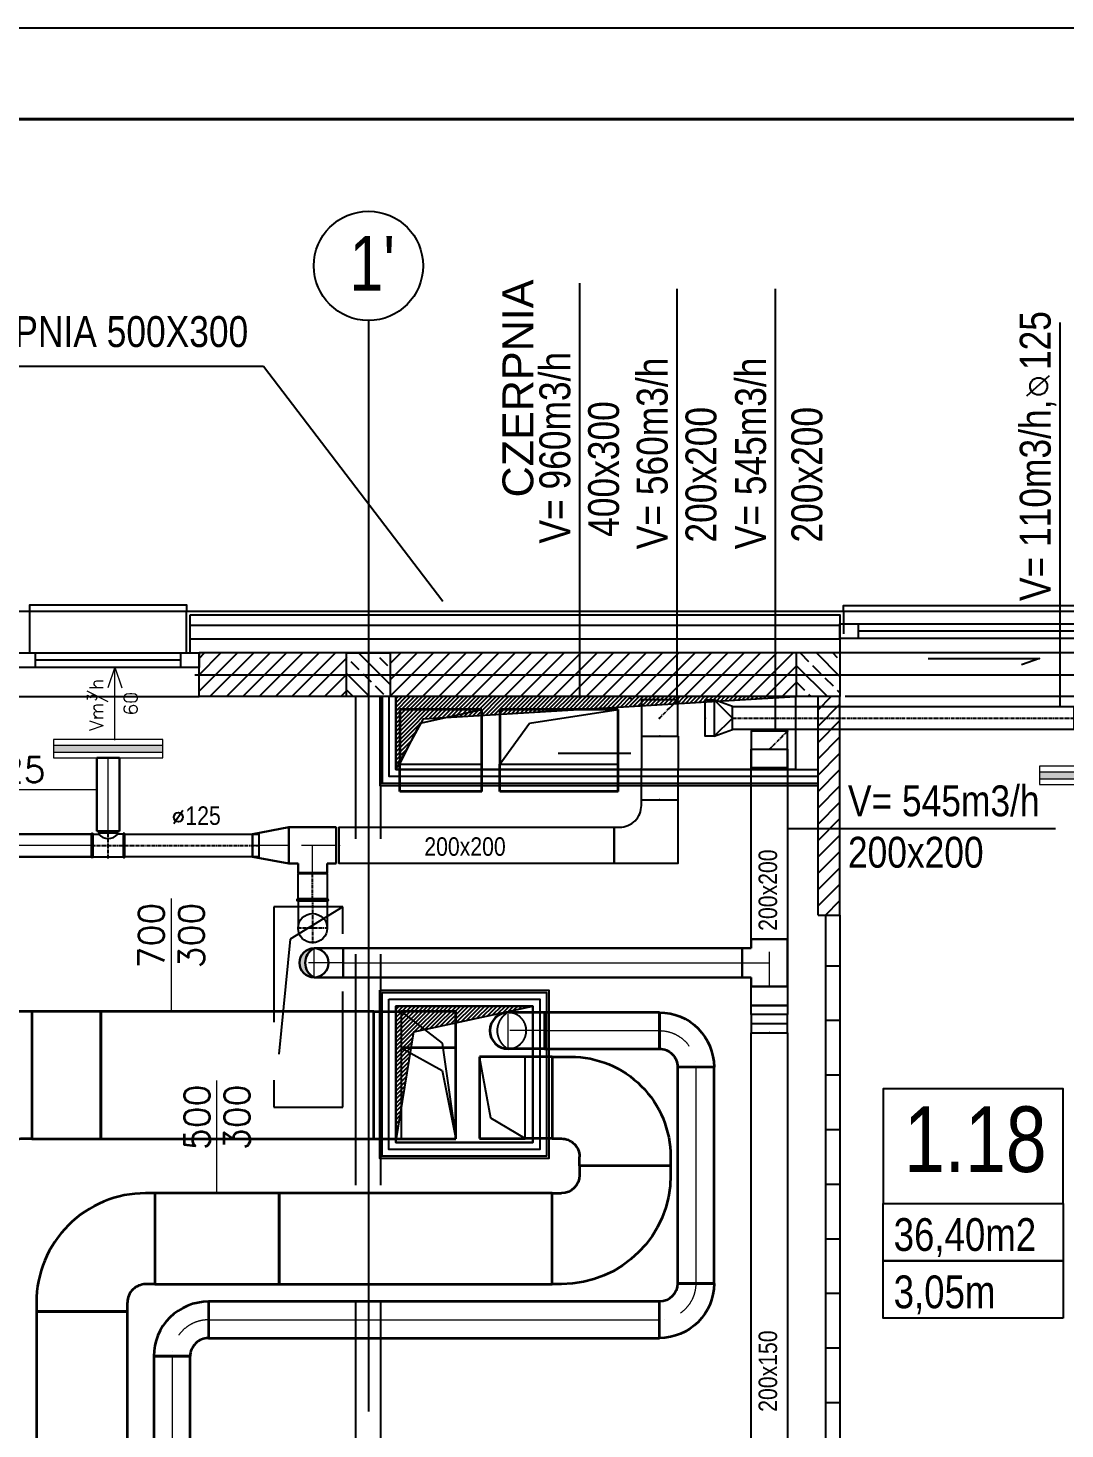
# Model space of a CAD drawing. Header units: millimetres. Extents: x -135140 to 267856, y -70704 to 149933.
# Drawn here: x -51089 to -45393, y -584 to 7113 of the extents above; entities that cross this region are included whole.
import ezdxf
from ezdxf.enums import TextEntityAlignment as Align

# ---------------------------------------------------------------- set-up
doc = ezdxf.new("R2010")
doc.units = ezdxf.units.MM
doc.header["$LTSCALE"] = 99.9
for name, pattern in [('ACAD_ISO03W100', [30, 12, -18]), ('ACAD_ISO10W100', [18, 12, -3, 0, -3]), ('AUDIT_D_080509132939-0', [0]), ('CENTER', [2, 1.25, -0.25, 0.25, -0.25]), ('DASHDOT', [25.4, 12.7, -6.35, 0, -6.35]), ('HIDDEN', [9.525, 6.35, -3.175])]:
    doc.linetypes.add(name, pattern=pattern)
for name, color, linetype in [('+48_HACZE', 253, 'Continuous'), ('+48_MEBLE', 251, 'Continuous'), ('+48_OPISY_POM', 250, 'Continuous'), ('+48_OSIE', 8, 'Continuous'), ('+48_PODCIĄG', 250, 'ACAD_ISO03W100'), ('+48_PRZEBICIA', 143, 'Continuous'), ('+48_SCIANY', 250, 'Continuous'), ('+48_STOLARKA OKNA', 250, 'Continuous'), ('+48_STOLARKA_OKNA', 250, 'Continuous'), ('+48_WEŁNA', 252, 'Continuous'), ('+48_WIDOK', 250, 'Continuous'), ('+48_ŚCIANY_GK', 250, 'Continuous'), ('+48_ŻELBET', 250, 'Continuous'), ('CP_HIDDE', 203, 'HIDDEN'), ('CP_LINENORM', 253, 'Continuous'), ('ESI-CZERPNIA DOM', 5, 'Continuous'), ('ESI-WYWIEW', 40, 'Continuous'), ('WEN_NAW_OSIE', 2, 'CENTER'), ('WEN_NAW_ZLICZAC', 170, 'Continuous'), ('WEN_WYW_OSIE', 2, 'CENTER'), ('WEN_WYW_ZLICZAC', 40, 'Continuous')]:
    doc.layers.add(name, color=color, linetype=linetype)
for name, color, linetype, lineweight in [('2DH_SYM', 64, 'Continuous', 18), ('2DL_OBJ', 64, 'Continuous', 18), ('2DL_PRE_ps', 80, 'Continuous', 35), ('2DL_PRE_pu', 30, 'Continuous', 35), ('2DL_PRO_N1', 10, 'Continuous', 30), ('2DL_PRO_pu', 30, 'Continuous', 35), ('2DL_PRO_W11', 160, 'Continuous', 30), ('2DL_SYM', 64, 'Continuous', 18), ('CP_AXISAC', 7, 'DASHDOT', 0), ('CP_FRAME', 223, 'Continuous', 35), ('WENTYLACJA NAPISY', 7, 'Continuous', 25)]:
    doc.layers.add(name, color=color, linetype=linetype, lineweight=lineweight)
doc.styles.add('CP_ATTR', font='ROMANS.SHX')
doc.styles.get("Standard").update_dxf_attribs({"font": 'ARIAL.TTF'})
doc.styles.add('WRP_ARIAL', font='ARIAL.TTF', dxfattribs={"width": 0.8})
doc.linetypes.add('BATTING', pattern='A,0.00254,-2.54,[134,ltypeshp.shx,S=2.54,R=0,X=-2.54,Y=0],-5.08,[134,ltypeshp.shx,S=2.54,R=180,X=2.54,Y=0],-2.54', length=10.16254)
doc.linetypes.add('ZIGZAG', pattern='A,0.00254,-5.08,[131,ltypeshp.shx,S=5.08,R=0,X=-5.08,Y=0],-10.16,[131,ltypeshp.shx,S=5.08,R=180,X=5.08,Y=0],-5.08', length=20.32254)
pattern_1 = [(225, (-742073.9, -125572.43), (44.9012806, -44.9012806), [])]
pattern_2 = [(45, (-742073.903, -125572.427), (-11.22532015, 11.22532015), [])]

# ---------------------------------------------------------------- blocks, each defined once
blk = doc.blocks.new('OZN_OSI')
at = {"layer": '+48_OSIE', "linetype": 'Continuous', "ltscale": 5}
blk.add_circle((0, -30), 30, dxfattribs=at)
at = {"layer": '+48_OSIE', "linetype": 'Continuous', "ltscale": 5, "style": 'WRP_ARIAL', "width": 0.8}
blk.add_attdef('NR', (-23.26, -43.54), '', height=30, dxfattribs=at)
blk = doc.blocks.new('OPISY_POM_METKA')
at = {"layer": '+48_OPISY_POM', "ltscale": 5}
for points in [[(0, -70), (109.71, -70), (109.71, 0), (0, 0)], [(109.71, -105), (0, -105), (0, -70), (109.71, -70)]]:
    blk.add_lwpolyline(points, close=True, dxfattribs=at)
at = {"layer": '+48_OPISY_POM'}
blk.add_lwpolyline([(109.71, -140), (0, -140), (0, -105), (109.71, -105)], close=True, dxfattribs=at)
at = {"layer": '+48_OPISY_POM', "ltscale": 5, "style": 'WRP_ARIAL', "width": 0.8}
for tag, p, height in [('NRPOM', (25.76, -50.8), 40), ('POW', (6.35, -98.98), 20)]:
    blk.add_attdef(tag, p, '', height=height, dxfattribs=at)
at = {"layer": '+48_OPISY_POM', "style": 'WRP_ARIAL', "width": 0.8}
blk.add_attdef('H', (6.35, -133.98), '', height=20, dxfattribs=at)
blk = doc.blocks.new('QD-200X200ONWYW_1043-3402640_14')
at = {"ltscale": 0.15}
blk.add_lwpolyline([(0, 100), (1043.3, 100), (1043.3, -100), (0, -100)], close=True, dxfattribs=at)
for p in [(0, 0), (1043.3, 0)]:
    blk.add_point(p, dxfattribs=at)
blk = doc.blocks.new('QD-200X200ONWYW_3000_11')
at = {"ltscale": 0.15}
blk.add_lwpolyline([(0, 0), (200, 0), (200, 200), (0, 200)], close=True, dxfattribs=at)
for p in [(200, 200), (100, 100)]:
    blk.add_point(p, dxfattribs=at)
at = {"layer": 'WEN_WYW_OSIE', "ltscale": 0.15}
blk.add_line((100, 100), (200, 200), dxfattribs=at)
blk = doc.blocks.new('QD-200X200ONNAW_3000_11')
at = {"ltscale": 0.15}
blk.add_lwpolyline([(0, 0), (200, 0), (200, 200), (0, 200)], close=True, dxfattribs=at)
for p in [(200, 200), (100, 100)]:
    blk.add_point(p, dxfattribs=at)
at = {"layer": 'WEN_NAW_OSIE', "ltscale": 0.15}
blk.add_line((100, 100), (200, 200), dxfattribs=at)
blk = doc.blocks.new('DBS_2X2_2X15-2_15_5ONWYW_11')
at = {"ltscale": 0.15}
for points in [[(50, -100), (0, -100), (0, 100), (50, 100)], [(100, -100), (150, -100), (150, 100), (100, 100)]]:
    blk.add_lwpolyline(points, dxfattribs=at)
blk.add_lwpolyline([(50, -100), (100, -100), (100, 100), (50, 100)], close=True, dxfattribs=at)
for p in [(0, 0), (150, 0)]:
    blk.add_point(p, dxfattribs=at)
blk = doc.blocks.new('DLO_2X15_125-1_15_5ONNAW_11')
at = {"ltscale": 0.15}
for points in [[(50, -100), (0, -100), (0, 100), (50, 100)], [(50, -100), (150, 0), (50, 100)]]:
    blk.add_lwpolyline(points, dxfattribs=at)
blk.add_lwpolyline([(50, -100), (150, -62.5), (150, 62.5), (50, 100)], close=True, dxfattribs=at)
for p in [(0, 0), (150, 0)]:
    blk.add_point(p, dxfattribs=at)
blk = doc.blocks.new('KP_2X2_25X12ONNAW_24')
at = {"ltscale": 0.15}
blk.add_lwpolyline([(-100, -250), (-100, 100), (250, 100), (250, -100), (220, -100, 0.414214), (100, -220), (100, -250)], format="xyb", close=True, dxfattribs=at)
for p in [(250, 0), (0, -250)]:
    blk.add_point(p, dxfattribs=at)
blk = doc.blocks.new('QD-200X200ONNAW_350-04666435_14')
at = {"ltscale": 0.15}
blk.add_lwpolyline([(0, 100), (350, 100), (350, -100), (0, -100)], close=True, dxfattribs=at)
for p in [(0, 0), (350, 0)]:
    blk.add_point(p, dxfattribs=at)
blk = doc.blocks.new('QD-200X200ONNAW_1511-0090402_14')
at = {"ltscale": 0.15}
blk.add_lwpolyline([(0, 100), (1511, 100), (1511, -100), (0, -100)], close=True, dxfattribs=at)
for p in [(0, 0), (1511, 0)]:
    blk.add_point(p, dxfattribs=at)
blk = doc.blocks.new('BL16090ONAW_13')
at = {"ltscale": 0.15}
for p, q in [((-80, 11.2), (-80, 160)), ((80, 11.2), (80, 160))]:
    blk.add_line(p, q, dxfattribs=at)
blk.add_lwpolyline([(80, 0), (-80, 0, -1), (-80, 11.2), (80, 11.2, -1)], format="xyb", close=True, dxfattribs=at)
blk.add_circle((0, 160), 80, dxfattribs=at)
blk.add_point((0, 0), dxfattribs=at)
at = {"layer": 'WEN_NAW_OSIE', "ltscale": 0.15}
for p, q in [((0, 0), (0, 245)), ((-85, 160), (85, 160))]:
    blk.add_line(p, q, dxfattribs=at)
blk = doc.blocks.new('SR-160ONAW_139-1650024468_14')
at = {"ltscale": 0.15}
blk.add_lwpolyline([(0, -80), (0, 80), (139.2, 80), (139.2, -80)], close=True, dxfattribs=at)
for p in [(0, 0), (139.2, 0)]:
    blk.add_point(p, dxfattribs=at)
at = {"layer": 'WEN_NAW_OSIE', "ltscale": 0.15}
blk.add_line((0, 0), (139.2, 0), dxfattribs=at)
blk = doc.blocks.new('TCPL125100ONAW_24')
at = {"ltscale": 0.15}
blk.add_line((-83.25, -62.5), (83.25, -62.5), dxfattribs=at)
for points in [[(50, 78), (-50, 78, 1), (-50, 69.25), (50, 69.25, 1)], [(-92, -62.5), (-92, 62.5, -1), (-83.25, 62.5), (-83.25, -62.5, -1)], [(92, -62.5), (92, 62.5, 1), (83.25, 62.5), (83.25, -62.5, 1)]]:
    blk.add_lwpolyline(points, format="xyb", close=True, dxfattribs=at)
for points in [[(-83.25, 62.5), (-53.75, 62.5, 0.4142136), (-50, 66.25), (-50, 69.25)], [(-53.75, 62.5, 0.4651163), (53.75, 62.5, 2.15)], [(83.25, 62.5), (53.75, 62.5, -0.4142136), (50, 66.25), (50, 69.25)]]:
    blk.add_lwpolyline(points, format="xyb", dxfattribs=at)
for p in [(0, 78), (-92, 0), (92, 0)]:
    blk.add_point(p, dxfattribs=at)
at = {"layer": 'WEN_NAW_OSIE', "ltscale": 0.15}
for p, q in [((0, -72.5), (0, 78)), ((-92, 0), (92, 0))]:
    blk.add_line(p, q, dxfattribs=at)
blk = doc.blocks.new('SR-125ONAW_736-1616581745_14')
at = {"ltscale": 0.15}
blk.add_lwpolyline([(0, -62.5), (0, 62.5), (736.2, 62.5), (736.2, -62.5)], close=True, dxfattribs=at)
for p in [(0, 0), (736.2, 0)]:
    blk.add_point(p, dxfattribs=at)
at = {"layer": 'WEN_NAW_OSIE', "ltscale": 0.15}
blk.add_line((0, 0), (736.2, 0), dxfattribs=at)
blk = doc.blocks.new('SR-125ONAW_1874-4051716922_14')
at = {"ltscale": 0.15}
blk.add_lwpolyline([(0, -62.5), (0, 62.5), (1874.4, 62.5), (1874.4, -62.5)], close=True, dxfattribs=at)
for p in [(0, 0), (1874.4, 0)]:
    blk.add_point(p, dxfattribs=at)
at = {"layer": 'WEN_NAW_OSIE', "ltscale": 0.15}
blk.add_line((0, 0), (1874.4, 0), dxfattribs=at)
blk = doc.blocks.new('A3_POZIOM')
at = {"linetype": 'Continuous'}
blk.add_lwpolyline([(-395, 0), (0, 0), (0, 287), (-395, 287)], close=True, dxfattribs=at)
at = {"layer": 'CP_LINENORM', "linetype": 'Continuous'}
blk.add_lwpolyline([(-415, -5), (5, -5), (5, 292), (-415, 292)], close=True, dxfattribs=at)
blk = doc.blocks.new('2DLAC019')
for p, q in [((-0.5, 0.2), (0.5, 0.2)), ((-0.5, -0.2), (0.5, -0.2))]:
    blk.add_line(p, q)
blk.add_lwpolyline([(-0.5, -0.5), (0.5, -0.5), (0.5, 0.5), (-0.5, 0.5)], close=True)
blk.add_solid([(-0.5, 0.2), (0.5, 0.2), (-0.5, -0.2), (0.5, -0.2)])
at = {"linetype": 'ByBlock', "style": 'CP_ATTR', "flags": 9}
for tag, p in [('NAME', (-0.092, -0.018)), ('NUMBER', (-0.092, -0.018)), ('GROUP', (-0.092, -0.018)), ('ARTICLE', (-0.092, -0.019)), ('CHARACTER', (-0.092, -0.019)), ('TEMPERATURE', (-0.092, -0.018)), ('FLOW', (-0.092, -0.018)), ('PRODUCT-TYPE', (-0.092, -0.019)), ('ORDER-NO', (-0.092, -0.019)), ('PRODUCER', (-0.092, -0.019)), ('PN', (-0.091, -0.018)), ('OTHER', (-0.091, -0.018)), ('DN', (-0.091, -0.019)), ('POWER', (-0.091, -0.019)), ('VOLTAGE', (-0.091, -0.019))]:
    blk.add_attdef(tag, text='', height=0.00005, dxfattribs=at).set_placement(p, align=Align.MIDDLE_LEFT)
blk = doc.blocks.new('2CP_AC_PIPE_RO')
at = {"ltscale": 0.15}
for p, q in [((1, 0.5), (0, 0.5)), ((0, 0.5), (0, -0.5)), ((1, -0.5), (1, 0.5)), ((0, -0.5), (1, -0.5))]:
    blk.add_line(p, q, dxfattribs=at)
at = {"layer": 'CP_AXISAC', "ltscale": 0.15}
blk.add_line((0, 0), (1, 0), dxfattribs=at)
at = {"linetype": 'ByBlock', "ltscale": 0.15, "style": 'CP_ATTR', "flags": 9}
for tag in ['NAME', 'PRODUCER', 'PRODUCT-TYPE', 'ARTICLE', 'FLOW', 'OTHER']:
    blk.add_attdef(tag, (0, 0), '', height=0.0001, dxfattribs=at)
blk = doc.blocks.new('CPHS_DS09')
blk.add_line((0, 0), (-2, 0))
at = {"style": 'CP_ATTR', "flags": 14}
blk.add_attdef('FI', text='', height=0.35, dxfattribs=at).set_placement((-1.807, 0.275), align=Align.MIDDLE)
at = {"style": 'CP_ATTR', "flags": 12}
blk.add_attdef('EVAL_W_MM', text='', height=0.35, dxfattribs=at).set_placement((-1.604, 0.275), align=Align.MIDDLE_LEFT)
at = {"linetype": 'ByBlock', "style": 'CP_ATTR', "flags": 9}
blk.add_attdef('VAL', text='', height=0.00005, dxfattribs=at).set_placement((-1.342, 0.182), align=Align.MIDDLE_LEFT)
blk = doc.blocks.new('CPLS_464')
for p, q in [((-0.5, 0), (0.5, 0)), ((0.5, 0), (0.219, 0.094)), ((0.5, 0), (0.219, -0.094))]:
    blk.add_line(p, q)
at = {"style": 'CP_ATTR'}
for s, height, p in [('Vm/h', 0.1875, (-0.37, 0.16)), ('3', 0.125, (0.031, 0.25))]:
    blk.add_text(s, height=height, dxfattribs=at).set_placement(p)
blk.add_attdef('VAL', text='', height=0.188, dxfattribs=at).set_placement((0, -0.219), align=Align.MIDDLE)
blk = doc.blocks.new('2CP_AC_TEE3_RO_D200_D160_L260_L150_A90')
at = {"ltscale": 0.15}
for p, q in [((0, -100), (0, 100)), ((0, 100), (50, 100)), ((50, 100), (50, 150)), ((50, 150), (210, 150)), ((210, 100), (210, 150)), ((260, 100), (210, 100)), ((260, -100), (260, 100)), ((0, -100), (260, -100))]:
    blk.add_line(p, q, dxfattribs=at)
at = {"layer": 'CP_AXISAC', "ltscale": 0.15}
for p, q in [((130, 150), (130, 0)), ((0, 0), (260, 0))]:
    blk.add_line(p, q, dxfattribs=at)
at = {"linetype": 'ByBlock', "ltscale": 0.15, "style": 'CP_ATTR', "flags": 9}
for tag in ['NAME', 'PRODUCER', 'PRODUCT-TYPE', 'ARTICLE', 'FLOW', 'OTHER']:
    blk.add_attdef(tag, (0, 0), '', height=0.0001, dxfattribs=at)
blk = doc.blocks.new('RoZplus')
blk.add_hatch(color=256).paths.add_polyline_path([(0, 0.5, -0.6), (0, -0.5, 1)])
for centre, radius, start, end in [((0, 0), 0.5, 90, 270), ((0, 0), 0.5, 270, 90), ((-0.267, 0), 0.567, 298.0725, 61.9275)]:
    blk.add_arc(centre, radius, start, end)
blk = doc.blocks.new('2CP_AC_ELBZ_RO_D160_D160_R160_A90_E0_F0_ys')
at = {"ltscale": 0.15}
for p, q in [((0, -80), (0, 80)), ((0, 80), (0, 80)), ((0, 80), (160, 80)), ((0, -80), (0, -80)), ((0, -80), (160, -80))]:
    blk.add_line(p, q, dxfattribs=at)
at = {"layer": 'CP_AXISAC', "ltscale": 0.15}
for p, q in [((160, 80), (160, -80)), ((0, 0), (240, 0))]:
    blk.add_line(p, q, dxfattribs=at)
at = {"ltscale": 0.15, "xscale": 160, "yscale": 160}
blk.add_blockref('RoZplus', (160, 0), dxfattribs=at)
at = {"linetype": 'ByBlock', "ltscale": 0.15, "style": 'CP_ATTR', "flags": 9}
for tag in ['NAME', 'PRODUCER', 'PRODUCT-TYPE', 'ARTICLE', 'FLOW', 'OTHER']:
    blk.add_attdef(tag, (0, 0), '', height=0.0001, dxfattribs=at)
blk = doc.blocks.new('2CP_AC_TRNS_RO_D200_D125_L200_O0_Z0_E0_F0')
at = {"ltscale": 0.15}
for p, q in [((0, -100), (0, 100)), ((0, 100), (0, 100)), ((0, 100), (200, 62.5)), ((200, -62.5), (200, 62.5)), ((200, 62.5), (200, 62.5)), ((0, -100), (200, -62.5)), ((200, -62.5), (200, -62.5)), ((0, -100), (0, -100))]:
    blk.add_line(p, q, dxfattribs=at)
at = {"layer": 'CP_AXISAC', "ltscale": 0.15}
for p, q in [((0, 0), (0, 0)), ((0, 0), (200, 0)), ((200, 0), (200, 0))]:
    blk.add_line(p, q, dxfattribs=at)
at = {"linetype": 'ByBlock', "ltscale": 0.15, "style": 'CP_ATTR', "flags": 9}
for tag in ['NAME', 'PRODUCER', 'PRODUCT-TYPE', 'ARTICLE', 'FLOW', 'OTHER']:
    blk.add_attdef(tag, (0, 0), '', height=0.0001, dxfattribs=at)
blk = doc.blocks.new('ReZminus')
for p, q in [((0.5, 0.5), (-0.5, 0.5)), ((0.5, -0.5), (0.5, 0.5)), ((-0.5, -0.5), (0.5, -0.5))]:
    blk.add_line(p, q)
at = {"layer": 'CP_HIDDE'}
for p, q in [((-0.5, 0.5), (-0.5, -0.5)), ((-0.5, 0.5), (0.25, 0.25)), ((0.25, 0.25), (0.5, -0.5))]:
    blk.add_line(p, q, dxfattribs=at)
blk = doc.blocks.new('2CP_AC_ELBZ_RE_W650_H300_R100_A-90_E50_F50_S0_T0_ys')
at = {"ltscale": 0.15}
for p, q in [((0, -325), (0, 325)), ((0, 325), (150, 325)), ((0, -325), (150, -325))]:
    blk.add_line(p, q, dxfattribs=at)
at = {"ltscale": 0.15, "xscale": 300, "yscale": 650}
blk.add_blockref('ReZminus', (300, 0), dxfattribs=at)
at = {"linetype": 'ByBlock', "ltscale": 0.15, "style": 'CP_ATTR', "flags": 9}
for tag in ['NAME', 'PRODUCER', 'PRODUCT-TYPE', 'ARTICLE', 'FLOW', 'OTHER']:
    blk.add_attdef(tag, (0, 0), '', height=0.0001, dxfattribs=at)
blk = doc.blocks.new('2CP_AC_ELBZ_RE_W450_H300_R100_A-90_E50_F50_S0_T0_ys')
at = {"ltscale": 0.15}
for p, q in [((0, -225), (0, 225)), ((0, 225), (150, 225)), ((0, -225), (150, -225))]:
    blk.add_line(p, q, dxfattribs=at)
at = {"ltscale": 0.15, "xscale": 300, "yscale": 450}
blk.add_blockref('ReZminus', (300, 0), dxfattribs=at)
at = {"linetype": 'ByBlock', "ltscale": 0.15, "style": 'CP_ATTR', "flags": 9}
for tag in ['NAME', 'PRODUCER', 'PRODUCT-TYPE', 'ARTICLE', 'FLOW', 'OTHER']:
    blk.add_attdef(tag, (0, 0), '', height=0.0001, dxfattribs=at)
blk = doc.blocks.new('2CP_AC_ELBZ_RE_W700_H300_R100_A-90_E50_F50_S0_T0_ys')
at = {"ltscale": 0.15}
for p, q in [((0, -350), (0, 350)), ((0, 350), (150, 350)), ((0, -350), (150, -350))]:
    blk.add_line(p, q, dxfattribs=at)
at = {"ltscale": 0.15, "xscale": 300, "yscale": 700}
blk.add_blockref('ReZminus', (300, 0), dxfattribs=at)
at = {"linetype": 'ByBlock', "ltscale": 0.15, "style": 'CP_ATTR', "flags": 9}
for tag in ['NAME', 'PRODUCER', 'PRODUCT-TYPE', 'ARTICLE', 'FLOW', 'OTHER']:
    blk.add_attdef(tag, (0, 0), '', height=0.0001, dxfattribs=at)
blk = doc.blocks.new('2CP_AC_ELBW_RE_W700_W700_R100_A90_E50_F50_S0_T0')
at = {"ltscale": 0.15}
for p, q in [((850, 500), (150, 500)), ((150, 500), (150, 450)), ((850, 450), (850, 500)), ((0, -350), (0, 350)), ((0, 350), (50, 350)), ((0, -350), (50, -350))]:
    blk.add_line(p, q, dxfattribs=at)
for radius in [800, 100]:
    blk.add_arc((50, 450), radius, 270, 0, dxfattribs=at)
at = {"linetype": 'ByBlock', "ltscale": 0.15, "style": 'CP_ATTR', "flags": 9}
for tag in ['NAME', 'PRODUCER', 'PRODUCT-TYPE', 'ARTICLE', 'FLOW', 'OTHER']:
    blk.add_attdef(tag, (0, 0), '', height=0.0001, dxfattribs=at)
blk = doc.blocks.new('2CP_AC_PIPE_RE')
at = {"ltscale": 0.15}
for p, q in [((1, 0.5), (0, 0.5)), ((0, 0.5), (0, -0.5)), ((1, -0.5), (1, 0.5)), ((0, -0.5), (1, -0.5))]:
    blk.add_line(p, q, dxfattribs=at)
at = {"linetype": 'ByBlock', "ltscale": 0.15, "style": 'CP_ATTR', "flags": 9}
for tag in ['NAME', 'PRODUCER', 'PRODUCT-TYPE', 'ARTICLE', 'FLOW', 'OTHER']:
    blk.add_attdef(tag, (0, 0), '', height=0.0001, dxfattribs=at)
blk = doc.blocks.new('2CP_AC_PIPZ_RE_yd')
at = {"ltscale": 0.15}
blk.add_blockref('ReZminus', (0, 0), dxfattribs=at)
at = {"linetype": 'ByBlock', "ltscale": 0.15, "style": 'CP_ATTR', "flags": 9}
for tag in ['NAME', 'PRODUCER', 'PRODUCT-TYPE', 'ARTICLE', 'FLOW', 'OTHER']:
    blk.add_attdef(tag, (0, 0), '', height=0.0001, dxfattribs=at)
blk = doc.blocks.new('2CP_AC_ELBZ_RE_W450_H250_R100_A-90_E50_F50_S0_T0_ys')
at = {"ltscale": 0.15}
for p, q in [((0, -225), (0, 225)), ((0, 225), (150, 225)), ((0, -225), (150, -225))]:
    blk.add_line(p, q, dxfattribs=at)
at = {"ltscale": 0.15, "xscale": 250, "yscale": 450}
blk.add_blockref('ReZminus', (275, 0), dxfattribs=at)
at = {"linetype": 'ByBlock', "ltscale": 0.15, "style": 'CP_ATTR', "flags": 9}
for tag in ['NAME', 'PRODUCER', 'PRODUCT-TYPE', 'ARTICLE', 'FLOW', 'OTHER']:
    blk.add_attdef(tag, (0, 0), '', height=0.0001, dxfattribs=at)
blk = doc.blocks.new('2CP_AC_ELBW_RE_W450_W500_R100_A90_E50_F50_S0_T0')
at = {"ltscale": 0.15}
for p, q in [((650, 375), (150, 375)), ((150, 375), (150, 325)), ((650, 325), (650, 375)), ((0, -225), (0, 225)), ((0, 225), (50, 225)), ((0, -225), (100, -225))]:
    blk.add_line(p, q, dxfattribs=at)
for centre, radius in [((50, 325), 100), ((100, 325), 550)]:
    blk.add_arc(centre, radius, 270, 0, dxfattribs=at)
at = {"linetype": 'ByBlock', "ltscale": 0.15, "style": 'CP_ATTR', "flags": 9}
for tag in ['NAME', 'PRODUCER', 'PRODUCT-TYPE', 'ARTICLE', 'FLOW', 'OTHER']:
    blk.add_attdef(tag, (0, 0), '', height=0.0001, dxfattribs=at)
blk = doc.blocks.new('2CP_AC_ELBW_RE_W500_W500_R100_A90_E50_F50_S0_T0')
at = {"ltscale": 0.15}
for p, q in [((650, 400), (150, 400)), ((150, 400), (150, 350)), ((650, 350), (650, 400)), ((0, -250), (0, 250)), ((0, 250), (50, 250)), ((0, -250), (50, -250))]:
    blk.add_line(p, q, dxfattribs=at)
for radius in [600, 100]:
    blk.add_arc((50, 350), radius, 270, 0, dxfattribs=at)
at = {"linetype": 'ByBlock', "ltscale": 0.15, "style": 'CP_ATTR', "flags": 9}
for tag in ['NAME', 'PRODUCER', 'PRODUCT-TYPE', 'ARTICLE', 'FLOW', 'OTHER']:
    blk.add_attdef(tag, (0, 0), '', height=0.0001, dxfattribs=at)
blk = doc.blocks.new('CPHS_DS06')
blk.add_line((0, 0), (1.55, 0))
at = {"style": 'CP_ATTR', "flags": 12}
for tag, p in [('EVAL_W_MM', (1.042, 0.275)), ('EVAL_H_MM', (1.042, -0.275))]:
    blk.add_attdef(tag, text='', height=0.35, dxfattribs=at).set_placement(p, align=Align.MIDDLE)
at = {"linetype": 'ByBlock', "style": 'CP_ATTR', "flags": 9}
blk.add_attdef('VAL', text='', height=0.00005, dxfattribs=at).set_placement((0.408, 0.182), align=Align.MIDDLE_LEFT)
blk = doc.blocks.new('RoZminus')
blk.add_arc((0, 0), 0.5, 270, 90)
at = {"layer": 'CP_HIDDE'}
for centre, radius, start, end in [((0, 0), 0.5, 90, 270), ((-0.267, 0), 0.567, 298.0725, 61.9275)]:
    blk.add_arc(centre, radius, start, end, dxfattribs=at)
blk = doc.blocks.new('2CP_AC_ELBZ_RO_D200_D200_R200_A-90_E0_F0_ys')
at = {"ltscale": 0.15}
for p, q in [((0, -100), (0, 100)), ((0, 100), (0, 100)), ((0, 100), (200, 100)), ((0, -100), (0, -100)), ((0, -100), (200, -100))]:
    blk.add_line(p, q, dxfattribs=at)
at = {"layer": 'CP_AXISAC', "ltscale": 0.15}
for p, q in [((200, 100), (200, -100)), ((0, 0), (300, 0))]:
    blk.add_line(p, q, dxfattribs=at)
at = {"ltscale": 0.15, "xscale": 200, "yscale": 200}
blk.add_blockref('RoZminus', (200, 0), dxfattribs=at)
at = {"linetype": 'ByBlock', "ltscale": 0.15, "style": 'CP_ATTR', "flags": 9}
for tag in ['NAME', 'PRODUCER', 'PRODUCT-TYPE', 'ARTICLE', 'FLOW', 'OTHER']:
    blk.add_attdef(tag, (0, 0), '', height=0.0001, dxfattribs=at)
blk = doc.blocks.new('2CP_AC_ELBW_RO_D200_D200_R200_A90_E0_F0')
at = {"ltscale": 0.15}
for p, q in [((300, 200), (100, 200)), ((100, 200), (100, 200)), ((300, 200), (300, 200)), ((0, -100), (0, 100)), ((0, 100), (0, 100)), ((0, -100), (0, -100))]:
    blk.add_line(p, q, dxfattribs=at)
for radius in [300, 100]:
    blk.add_arc((0, 200), radius, 270, 0, dxfattribs=at)
at = {"layer": 'CP_AXISAC', "ltscale": 0.15}
for p, q in [((200, 200), (200, 200)), ((0, 0), (0, 0))]:
    blk.add_line(p, q, dxfattribs=at)
blk.add_arc((0, 200), 200, 270, 0, dxfattribs=at)
at = {"linetype": 'ByBlock', "ltscale": 0.15, "style": 'CP_ATTR', "flags": 9}
for tag in ['NAME', 'PRODUCER', 'PRODUCT-TYPE', 'ARTICLE', 'FLOW', 'OTHER']:
    blk.add_attdef(tag, (0, 0), '', height=0.0001, dxfattribs=at)

msp = doc.modelspace()

# ---------------------------------------------------------------- hatches: boundary and pattern name
at = {"layer": '+48_HACZE'}
h = msp.add_hatch(dxfattribs=at)
h.set_pattern_fill('ANSI31', color=256, scale=20, angle=180, style=0)
h.set_pattern_definition(pattern_1)
h.paths.add_polyline_path([(-50149.1, 3679.7), (-50149.1, 3439.7), (-49339.1, 3439.7), (-49339.1, 3679.7)])
at = {"layer": '+48_HACZE', "linetype": 'AUDIT_D_080509132939-0'}
h = msp.add_hatch(dxfattribs=at)
h.set_pattern_fill('ANSI33', color=256, scale=20, angle=90, style=0)
h.set_pattern_definition([(135, (-742073.9, -125572.43), (-89.802561, -89.802561), []), (135, (-742073.9, -125482.62), (-89.802561, -89.802561), [63.5, -31.75])])
h.paths.add_polyline_path([(-49099.1, 3439.7), (-49099.1, 3679.7), (-49339.1, 3679.7), (-49339.1, 3439.7)])
at = {"layer": '+48_HACZE'}
h = msp.add_hatch(dxfattribs=at)
h.set_pattern_fill('ANSI31', color=256, scale=20, angle=180, style=0)
h.set_pattern_definition(pattern_1)
h.paths.add_polyline_path([(-46869.1, 3439.7), (-46869.1, 3679.7), (-49099.1, 3679.7), (-49099.1, 3439.7)])
at = {"layer": '+48_HACZE', "linetype": 'AUDIT_D_080509132939-0'}
h = msp.add_hatch(dxfattribs=at)
h.set_pattern_fill('ANSI33', color=256, scale=20, angle=90, style=0)
h.set_pattern_definition([(135, (-742073.9, -125572.43), (-89.802561, -89.802561), []), (135, (-742073.9, -125482.62), (-89.802561, -89.802561), [63.5, -31.75])])
h.paths.add_polyline_path([(-46629.1, 3559.7), (-46869.1, 3559.7), (-46869.1, 3439.7), (-46629.1, 3439.7)])
h.paths.add_polyline_path([(-46629.1, 3679.7), (-46869.1, 3679.7), (-46869.1, 3559.7), (-46629.1, 3559.7)])
at = {"layer": '+48_HACZE'}
h = msp.add_hatch(dxfattribs=at)
h.set_pattern_fill('ANSI31', color=256, scale=20, angle=180, style=0)
h.set_pattern_definition([(225, (-742073.9, -125572.43), (44.9012806, -44.9012806), [])])
h.paths.add_polyline_path([(-46629.1, 3439.7), (-46749.1, 3439.7), (-46749.1, 2239.7), (-46629.1, 2239.7)])
at = {"layer": '+48_PRZEBICIA'}
h = msp.add_hatch(dxfattribs=at)
h.set_pattern_fill('ANSI31', color=256, scale=5, style=0)
h.set_pattern_definition(pattern_2)
h.paths.add_polyline_path([(-49069.1, 3439.7), (-46874.1, 3439.7), (-48916.2, 3317.5), (-49069.1, 3039.7)])
h = msp.add_hatch(dxfattribs=at)
h.set_pattern_fill('ANSI31', color=256, scale=5, style=0)
h.set_pattern_definition(pattern_2)
h.paths.add_polyline_path([(-48315.6, 1739.7), (-49069.1, 1739.7), (-49069.1, 989.7), (-48969.1, 1598.7)])

# ---------------------------------------------------------------- linework, layer by layer
at = {"layer": '+48_MEBLE'}
msp.add_lwpolyline([(-45029.1, 3679.7), (-46629.1, 3679.7)], dxfattribs=at)
at = {"layer": '+48_OSIE', "linetype": 'ACAD_ISO10W100', "ltscale": 5}
for p, q in [((-49219.1, 5506.2), (-49219.1, -20765.5)), ((-59164.2, 3559.7), (-28211.1, 3559.7))]:
    msp.add_line(p, q, dxfattribs=at)
at = {"layer": '+48_PODCIĄG', "linetype": 'HIDDEN', "ltscale": 2}
for p, q in [((-49287.6, -8760.3), (-49287.6, 3439.7)), ((-49150.6, -8760.3), (-49150.6, 3439.7))]:
    msp.add_line(p, q, dxfattribs=at)
msp.add_lwpolyline([(-43429.1, 3439.7), (-46629.1, 3439.7)], dxfattribs=at)
at = {"layer": '+48_PRZEBICIA'}
for points in [[(-46874.1, 3439.7), (-46874.1, 3039.7), (-49069.1, 3039.7), (-49069.1, 3439.7)], [(-49069.1, 3039.7), (-48916.2, 3317.5), (-46874.1, 3439.7)], [(-49069.1, 989.7), (-48969.1, 1598.7), (-48315.6, 1739.7)]]:
    msp.add_lwpolyline(points, dxfattribs=at)
at = {"layer": '+48_PRZEBICIA', "linetype": 'HIDDEN'}
msp.add_lwpolyline([(-49739.1, 1184.7), (-49359.1, 1184.7), (-49359.1, 2284.7), (-49739.1, 2284.7)], close=True, dxfattribs=at)
msp.add_lwpolyline([(-49359.1, 2284.7), (-49649, 2107.1), (-49739.1, 1184.7)], dxfattribs=at)
at = {"layer": '+48_PRZEBICIA'}
msp.add_lwpolyline([(-48315.6, 1739.7), (-49069.1, 1739.7), (-49069.1, 989.7), (-48315.6, 989.7), (-48315.6, 1739.7)], close=True, dxfattribs=at)
at = {"layer": '+48_SCIANY', "ltscale": 3}
for p, q in [((-46629.1, 3679.7), (-50149.1, 3679.7)), ((-46749.1, 2239.7), (-46749.1, 3439.7)), ((-46629.1, 2239.7), (-46629.1, 3439.7))]:
    msp.add_line(p, q, dxfattribs=at)
at = {"layer": '+48_SCIANY'}
for p, q in [((-46869.1, 3679.7), (-46869.1, 3439.7)), ((-46629.1, 3679.7), (-46629.1, 3439.7)), ((-46629.1, 3439.7), (-50149.1, 3439.7))]:
    msp.add_line(p, q, dxfattribs=at)
for points in [[(-50149.1, 3439.7), (-50149.1, 3679.7)], [(-47571, 3439.7), (-47691, 3439.7)]]:
    msp.add_lwpolyline(points, dxfattribs=at)
at = {"layer": '+48_SCIANY', "ltscale": 3}
msp.add_lwpolyline([(-46749.1, 2239.7), (-46629.1, 2239.7)], dxfattribs=at)
at = {"layer": '+48_STOLARKA OKNA'}
for points in [[(-46629.1, 3839.7), (-45029.1, 3839.7), (-45029.1, 3759.7), (-46629.1, 3759.7)], [(-46629.1, 3839.7), (-46529.1, 3839.7), (-46529.1, 3759.7), (-46629.1, 3759.7)], [(-51149.1, 3679.7), (-50149.1, 3679.7), (-50149.1, 3599.7), (-51149.1, 3599.7)], [(-51149.1, 3679.7), (-51049.1, 3679.7), (-51049.1, 3599.7), (-51149.1, 3599.7)], [(-50249.1, 3679.7), (-50149.1, 3679.7), (-50149.1, 3599.7), (-50249.1, 3599.7)]]:
    msp.add_lwpolyline(points, close=True, dxfattribs=at)
for points in [[(-45129.1, 3799.7), (-46529.1, 3799.7)], [(-50249.1, 3639.7), (-51049.1, 3639.7)]]:
    msp.add_lwpolyline(points, dxfattribs=at)
at = {"layer": '+48_STOLARKA_OKNA'}
for p, q in [((-46629.1, 1959.7), (-46709.1, 1959.7)), ((-46629.1, 1659.7), (-46709.1, 1659.7)), ((-46629.1, 1359.7), (-46709.1, 1359.7)), ((-46629.1, 1059.7), (-46709.1, 1059.7)), ((-46629.1, 759.7), (-46709.1, 759.7)), ((-46629.1, 459.7), (-46709.1, 459.7)), ((-46629.1, 159.7), (-46709.1, 159.7)), ((-46629.1, -140.3), (-46709.1, -140.3)), ((-46629.1, -440.3), (-46709.1, -440.3))]:
    msp.add_line(p, q, dxfattribs=at)
for points in [[(-46144.2, 3649.7), (-45533.4, 3649.7), (-45631.4, 3613.8)], [(-46709.1, 2239.7), (-46709.1, -1340.3)], [(-46629.1, 2239.7), (-46629.1, -1340.3)]]:
    msp.add_lwpolyline(points, dxfattribs=at)
at = {"layer": '+48_WEŁNA', "linetype": 'BATTING', "ltscale": 0.07}
msp.add_line((-46629.1, 3754.7), (-50199.1, 3754.7), dxfattribs=at)
at = {"layer": '+48_WEŁNA', "linetype": 'ZIGZAG', "ltscale": 0.07}
msp.add_lwpolyline([(-49106.6, 3439.7), (-49106.6, 3002.2), (-46749.1, 3002.2)], dxfattribs=at)
at = {"layer": '+48_WEŁNA', "linetype": 'ZIGZAG', "ltscale": 0.7}
msp.add_lwpolyline([(-49106.6, 1777.2), (-48278.1, 1777.2), (-48278.1, 952.2), (-49106.6, 952.2)], close=True, dxfattribs=at)
at = {"layer": '+48_WIDOK', "linetype": 'HIDDEN', "ltscale": 3}
for p, q in [((-51079.1, 3909.7), (-50219.1, 3909.7)), ((-46609.1, 3909.7), (-43449.1, 3909.7)), ((-51149.1, 3439.7), (-50149.1, 3439.7))]:
    msp.add_line(p, q, dxfattribs=at)
at = {"layer": '+48_WIDOK'}
for p, q in [((-51079.1, 3679.7), (-51079.1, 3909.7)), ((-50219.1, 3679.7), (-50219.1, 3909.7)), ((-50199.1, 3679.7), (-50199.1, 3889.7)), ((-46629.1, 3829.7), (-50199.1, 3829.7))]:
    msp.add_line(p, q, dxfattribs=at)
for points in [[(-51079.1, 3909.7), (-51079.1, 3944.7), (-50219.1, 3944.7), (-50219.1, 3909.7)], [(-46609.1, 3909.7), (-46609.1, 3939.7), (-43449.1, 3939.7), (-43449.1, 3909.7)], [(-53969.1, 3909.7), (-51079.1, 3909.7)], [(-50219.1, 3909.7), (-46609.1, 3909.7), (-46609.1, 3784.7)], [(-50199.1, 3889.7), (-46629.1, 3889.7), (-46629.1, 3624.7)]]:
    msp.add_lwpolyline(points, dxfattribs=at)
at = {"layer": '+48_ŚCIANY_GK'}
for points in [[(-49156.6, 3439.7), (-49156.6, 2952.2), (-46749.1, 2952.2)], [(-49156.6, 3439.7), (-49156.6, 2952.2), (-46749.1, 2952.2)], [(-49144.1, 3439.7), (-49144.1, 2964.7), (-46749.1, 2964.7)], [(-49069.1, 3439.7), (-49069.1, 3039.7), (-46749.1, 3039.7)]]:
    msp.add_lwpolyline(points, dxfattribs=at)
for points in [[(-49156.6, 1827.2), (-48228.1, 1827.2), (-48228.1, 902.2), (-49156.6, 902.2)], [(-49144.1, 1814.7), (-48240.6, 1814.7), (-48240.6, 914.7), (-49144.1, 914.7)], [(-49069.1, 1739.7), (-48315.6, 1739.7), (-48315.6, 989.7), (-49069.1, 989.7)]]:
    msp.add_lwpolyline(points, close=True, dxfattribs=at)
at = {"layer": '+48_ŻELBET', "linetype": 'AUDIT_D_080509132939-0'}
msp.add_lwpolyline([(-49339.1, 3679.7), (-49099.1, 3679.7), (-49099.1, 3439.7), (-49339.1, 3439.7)], close=True, dxfattribs=at)
at = {"ltscale": 0.15}
for p, q in [((-51684.6, 5255.5), (-49795.9, 5255.5)), ((-49795.9, 5255.5), (-48811.3, 3964.7))]:
    msp.add_line(p, q, dxfattribs=at)
for p in [(-47777.7, 3429.5), (-47017.2, 1743.1), (-47017.2, 1593.1)]:
    msp.add_point(p, dxfattribs=at)
at = {"layer": 'CP_FRAME', "ltscale": 0.15}
msp.add_lwpolyline([(-60485.1, 6612.9), (-27010.8, 6612.9), (-27010.8, -22083.8), (-60485.1, -22083.8)], close=True, dxfattribs=at)
at = {"layer": 'ESI-CZERPNIA DOM', "ltscale": 0.15}
msp.add_line((-48177.7, 3129.5), (-47777.7, 3129.5), dxfattribs=at)
at = {"layer": 'ESI-WYWIEW', "ltscale": 0.15}
msp.add_lwpolyline([(-46917.2, 1847.1), (-46917.2, 1743.1), (-47117.2, 1743.1), (-47117.2, 1847.1)], close=True, dxfattribs=at)
at = {"layer": 'WEN_WYW_ZLICZAC', "ltscale": 0.15}
msp.add_lwpolyline([(-46917.2, 1593.1), (-46917.2, -2491.8), (-47117.2, -2491.8), (-47117.2, 1593.1)], close=True, dxfattribs=at)
at = {"layer": 'WENTYLACJA NAPISY'}
for points in [[(-48060.2, 5710.7), (-48060.2, 3429.5)], [(-47525.4, 5679.4), (-47525.4, 3398.2)], [(-46984.9, 5679.4), (-46984.9, 3250.4)], [(-45421.5, 5494.3), (-45421.5, 3384.7)], [(-45445.4, 2712.8), (-46917.2, 2712.8)]]:
    msp.add_lwpolyline(points, dxfattribs=at)
at = {"layer": 'WENTYLACJA NAPISY', "linetype": 'ByBlock'}
msp.add_lwpolyline([(-45480, 5202), (-45605.2, 5090.9)], dxfattribs=at)
at = {"layer": 'WENTYLACJA NAPISY', "ltscale": 0.15}
msp.add_lwpolyline([(-50238.3, 2814.3), (-50288.3, 2740.2)], dxfattribs=at)
at = {"layer": 'WENTYLACJA NAPISY', "linetype": 'ByBlock'}
msp.add_circle((-45538, 5144.7), 47.2, dxfattribs=at)
at = {"layer": 'WENTYLACJA NAPISY', "ltscale": 0.15}
msp.add_circle((-50263.3, 2777.3), 25.1, dxfattribs=at)

# ---------------------------------------------------------------- block references
at = {"layer": '+48_OPISY_POM'}
ref = msp.add_blockref('OPISY_POM_METKA', (-46391.5, 1285.3), dxfattribs=dict(at, xscale=9, yscale=9, zscale=8.999999999984084))
ref.add_attrib('H', '3,05m', (-46334.3, 79.5), dxfattribs={"height": 180, "style": 'WRP_ARIAL', "width": 0.8})
ref.add_attrib('NRPOM', '1.18', (-46277.3, 828.1), dxfattribs={"ltscale": 5, "height": 360, "style": 'WRP_ARIAL', "width": 0.8})
ref.add_attrib('POW', '36,40m2', (-46334.3, 394.5), dxfattribs={"ltscale": 5, "height": 180, "style": 'WRP_ARIAL', "width": 0.8})
at = {"layer": '+48_OSIE'}
ref = msp.add_blockref('OZN_OSI', (-49219.1, 6106.2), dxfattribs=dict(at, xscale=10, yscale=10, zscale=10))
ref.add_attrib('NR', "1'", (-49323.8, 5670.8), dxfattribs={"linetype": 'Continuous', "ltscale": 5, "height": 300, "style": 'WRP_ARIAL', "width": 0.8})
at = {"layer": '2DH_SYM', "ltscale": 0.15}
ref = msp.add_blockref('CPHS_DS09', (-50711.6, 2927.8), dxfattribs=dict(at, xscale=400, yscale=400, zscale=400))
ref.add_attrib('EVAL_W_MM', '125', dxfattribs={"layer": '0', "height": 140, "style": 'CP_ATTR', "flags": 12}).set_placement((-51353.1, 3037.8), align=Align.MIDDLE_LEFT)
at = {"layer": '2DH_SYM', "ltscale": 0.15, "xscale": 400, "yscale": 400, "zscale": 400, "rotation": 90}
for p, values in [((-50301.4, 1710.4), {'EVAL_W_MM': '700', 'EVAL_H_MM': '300'}), ((-50051.1, 711.5), {'EVAL_W_MM': '500', 'EVAL_H_MM': '300'})]:
    msp.add_blockref('CPHS_DS06', p, dxfattribs=at).add_auto_attribs(values)
at = {"layer": '2DL_OBJ', "ltscale": 0.15, "xscale": 600, "yscale": 100, "zscale": 300}
for p in [(-50649.1, 3153.8), (-45233, 3007.2)]:
    msp.add_blockref('2DLAC019', p, dxfattribs=at)
at = {"layer": '2DL_PRE_ps', "ltscale": 0.15, "zscale": 300, "rotation": 90}
for name, p in [('2CP_AC_ELBZ_RE_W450_H300_R100_A-90_E50_F50_S0_T0_ys', (-48822.1, 2919.2)), ('2CP_AC_ELBZ_RE_W650_H300_R100_A-90_E50_F50_S0_T0_ys', (-48172.1, 2919.2))]:
    msp.add_blockref(name, p, dxfattribs=at)
at = {"layer": '2DL_PRE_pu', "ltscale": 0.15, "rotation": 180}
for name, p, zscale in [('2CP_AC_ELBW_RE_W700_W700_R100_A90_E50_F50_S0_T0', (-51068, 1360.4), 300), ('2CP_AC_ELBZ_RE_W450_H250_R100_A-90_E50_F50_S0_T0_ys', (-48209.2, 1236.5), 250), ('2CP_AC_ELBW_RE_W500_W500_R100_A90_E50_F50_S0_T0', (-50393, 461.5), 300)]:
    msp.add_blockref(name, p, dxfattribs=dict(at, zscale=zscale))
at = {"layer": '2DL_PRE_pu', "ltscale": 0.15, "zscale": 300}
for p, xscale, yscale, rotation in [((-50689.2, 1360.4), 378.8477887709159, 700, 180), ((-49189.2, 1360.4), 1500, 700, 180), ((-49709.2, 461.5), 683.8620559778064, 500, 180), ((-48209.2, 461.5), 1500, 500, 180), ((-50793, 61.5), 1500, 500, 270)]:
    msp.add_blockref('2CP_AC_PIPE_RE', p, dxfattribs=dict(at, xscale=xscale, yscale=yscale, rotation=rotation))
msp.add_blockref('2CP_AC_ELBZ_RE_W700_H300_R100_A-90_E50_F50_S0_T0_ys', (-49189.2, 1360.4), dxfattribs=at)
at = {"layer": '2DL_PRE_pu', "ltscale": 0.15, "xscale": 300, "yscale": 500, "zscale": 500}
msp.add_blockref('2CP_AC_PIPZ_RE_yd', (-48889.2, 1260.4), dxfattribs=at)
at = {"layer": '2DL_PRE_pu', "ltscale": 0.15, "yscale": -1, "zscale": 250}
msp.add_blockref('2CP_AC_ELBW_RE_W450_W500_R100_A90_E50_F50_S0_T0', (-48209.2, 1236.5), dxfattribs=at)
at = {"layer": '2DL_PRE_pu', "ltscale": 0.15, "yscale": -1, "zscale": 300, "rotation": 270}
msp.add_blockref('2CP_AC_ELBW_RE_W500_W500_R100_A90_E50_F50_S0_T0', (-47809.2, 861.5), dxfattribs=at)
at = {"layer": '2DL_PRO_N1', "ltscale": 0.15, "yscale": 125, "zscale": 125}
for p, xscale, rotation in [((-50649.1, 2700.2), 403.6257036496536, 89.99999999999794), ((-50741.1, 2622.2), 2242.375440923162, 180)]:
    msp.add_blockref('2CP_AC_PIPE_RO', p, dxfattribs=dict(at, xscale=xscale, rotation=rotation))
at = {"layer": '2DL_PRO_pu', "ltscale": 0.15, "zscale": 200, "rotation": 180}
for name, p in [('2CP_AC_ELBZ_RO_D200_D200_R200_A-90_E0_F0_ys', (-48252.1, 1604.6)), ('2CP_AC_ELBW_RO_D200_D200_R200_A90_E0_F0', (-50098.2, 15.8))]:
    msp.add_blockref(name, p, dxfattribs=at)
at = {"layer": '2DL_PRO_pu', "ltscale": 0.15, "yscale": 200, "zscale": 200}
for p, xscale in [((-48252.1, 1604.6), 630.9693115955452), ((-50098.2, 15.8), 2477.062553473748)]:
    msp.add_blockref('2CP_AC_PIPE_RO', p, dxfattribs=dict(at, xscale=xscale))
at = {"layer": '2DL_PRO_pu', "ltscale": 0.15, "yscale": -1, "zscale": 200}
msp.add_blockref('2CP_AC_ELBW_RO_D200_D200_R200_A90_E0_F0', (-47621.1, 1604.6), dxfattribs=at)
at = {"layer": '2DL_PRO_pu', "ltscale": 0.15, "yscale": 200, "zscale": 200, "rotation": 270}
for p, xscale in [((-47421.1, 1404.6), 1188.709162760337), ((-50298.2, -184.2), 3000)]:
    msp.add_blockref('2CP_AC_PIPE_RO', p, dxfattribs=dict(at, xscale=xscale))
at = {"layer": '2DL_PRO_pu', "ltscale": 0.15, "yscale": -1, "zscale": 200, "rotation": 270}
msp.add_blockref('2CP_AC_ELBW_RO_D200_D200_R200_A90_E0_F0', (-47421.1, 215.8), dxfattribs=at)
at = {"layer": '2DL_PRO_W11', "ltscale": 0.15}
for name, p, zscale, rotation in [('2CP_AC_TRNS_RO_D200_D125_L200_O0_Z0_E0_F0', (-49655.9, 2622.2), 200, 180), ('2CP_AC_TEE3_RO_D200_D160_L260_L150_A90', (-49395.9, 2622.2), 200, 180), ('2CP_AC_TEE3_RO_D200_D160_L260_L150_A90', (-47017.2, 1847.1), 200, 90), ('2CP_AC_ELBZ_RO_D160_D160_R160_A90_E0_F0_ys', (-49358.2, 1977.1), 160, 180)]:
    msp.add_blockref(name, p, dxfattribs=dict(at, zscale=zscale, rotation=rotation))
at = {"layer": '2DL_PRO_W11', "ltscale": 0.15, "xscale": 2191.03725431452, "yscale": 160, "zscale": 160}
msp.add_blockref('2CP_AC_PIPE_RO', (-49358.2, 1977.1), dxfattribs=at)
at = {"layer": '2DL_SYM', "ltscale": 0.15, "xscale": 400, "yscale": 400, "zscale": 400, "rotation": 90}
msp.add_blockref('CPLS_464', (-50612.2, 3400.7), dxfattribs=at).add_auto_attribs({'VAL': '60'})
at = {"layer": 'CP_FRAME', "ltscale": 0.15, "xscale": 100, "yscale": 100, "zscale": 10}
msp.add_blockref('A3_POZIOM', (-20985.1, -22087.1), dxfattribs=at)
at = {"layer": 'WEN_NAW_ZLICZAC', "ltscale": 0.15}
msp.add_blockref('QD-200X200ONNAW_3000_11', (-47719.9, 3222.2), dxfattribs=at)
at = {"layer": 'WEN_NAW_ZLICZAC', "color": 1, "ltscale": 0.15}
for name, p in [('DLO_2X15_125-1_15_5ONNAW_11', (-47369.9, 3322.2)), ('SR-125ONAW_1874-4051716922_14', (-47219.9, 3322.2)), ('TCPL125100ONAW_24', (-50649.1, 2622.2)), ('SR-125ONAW_736-1616581745_14', (-50557.1, 2622.2))]:
    msp.add_blockref(name, p, dxfattribs=at)
for name, p, rotation in [('QD-200X200ONNAW_350-04666435_14', (-47617.9, 3222.2), 269.6765099301359), ('KP_2X2_25X12ONNAW_24', (-47619.9, 2622.2), 180), ('QD-200X200ONNAW_1511-0090402_14', (-47869.9, 2622.2), 180), ('SR-160ONAW_139-1650024468_14', (-49525.9, 2328), 90), ('BL16090ONAW_13', (-49525.9, 2328), 180)]:
    msp.add_blockref(name, p, dxfattribs=dict(at, rotation=rotation))
at = {"layer": 'WEN_WYW_ZLICZAC', "ltscale": 0.15}
msp.add_blockref('QD-200X200ONWYW_3000_11', (-47117.2, 3050.4), dxfattribs=at)
at = {"layer": 'WEN_WYW_ZLICZAC', "ltscale": 0.15, "rotation": 270}
for name, p in [('QD-200X200ONWYW_1043-3402640_14', (-47017.2, 3150.4)), ('DBS_2X2_2X15-2_15_5ONWYW_11', (-47017.2, 1743.1))]:
    msp.add_blockref(name, p, dxfattribs=at)

# ---------------------------------------------------------------- texts
at = {"layer": 'WENTYLACJA NAPISY', "attachment_point": 1, "rotation": 90}
for s, insert, char_height, width in [('CZERPNIA', (-48483.2, 4533.9), 169.53, 522008.156), ('{\\fArial Narrow|b0|i0|c238|p0;V= 110m3/h,   125}', (-45641.5, 3964.9), 169.531, 522008.156), ('{\\fArial Narrow|b0|i0|c238|p0;V= 960m3/h}', (-48280.2, 4280.7), 169.531, 522008.156), ('{\\fArial Narrow|b0|i0|c238|p0;V= 560m3/h}', (-47745.4, 4249.3), 169.531, 522008.156), ('{\\fArial Narrow|b0|i0|c238|p0;V= 545m3/h}', (-47204.9, 4249.3), 169.531, 522008.156), ('{\\fArial Narrow|b0|i0|c238|p0;400x300\\P}', (-48012.3, 4317.3), 169.531, 522008.156), ('{\\fArial Narrow|b0|i0|c238|p0;200x200\\P}', (-47477.5, 4286), 169.531, 522008.156), ('{\\fArial Narrow|b0|i0|c238|p0;200x200\\P}', (-46895.9, 4286), 169.531, 522008.156), ('{\\fArial Narrow|b0|i0|c238|p0;\\P200x200\\P}', (-47245.9, 2152.9), 101.718, 313204.894), ('{\\fArial Narrow|b0|i0|c238|p0;\\P200x150\\P}', (-47245.9, -489.5), 101.718, 313204.894)]:
    msp.add_mtext(s, dxfattribs=dict(at, insert=insert, char_height=char_height, width=width))
at = {"layer": 'WENTYLACJA NAPISY', "attachment_point": 1}
for s, insert, char_height, width in [('{\\fArial Narrow|b0|i0|c238|p0;CZERPNIA 500X300}', (-51692.5, 5529.9), 169.531, 522008.156), ('{\\fArial Narrow|b0|i0|c238|p0;V= 545m3/h\\P200x200}', (-46585.4, 2952), 169.531, 522008.156), ('{\\fArial Narrow|b0|i0|c238|p0;\\P125\\P}', (-50224.8, 3006.3), 101.718, 313204.894), ('{\\fArial Narrow|b0|i0|c238|p0;\\P200x200\\P}', (-48912.3, 2836.3), 101.718, 313204.894)]:
    msp.add_mtext(s, dxfattribs=dict(at, insert=insert, char_height=char_height, width=width))

doc.saveas('drawing.dxf')
